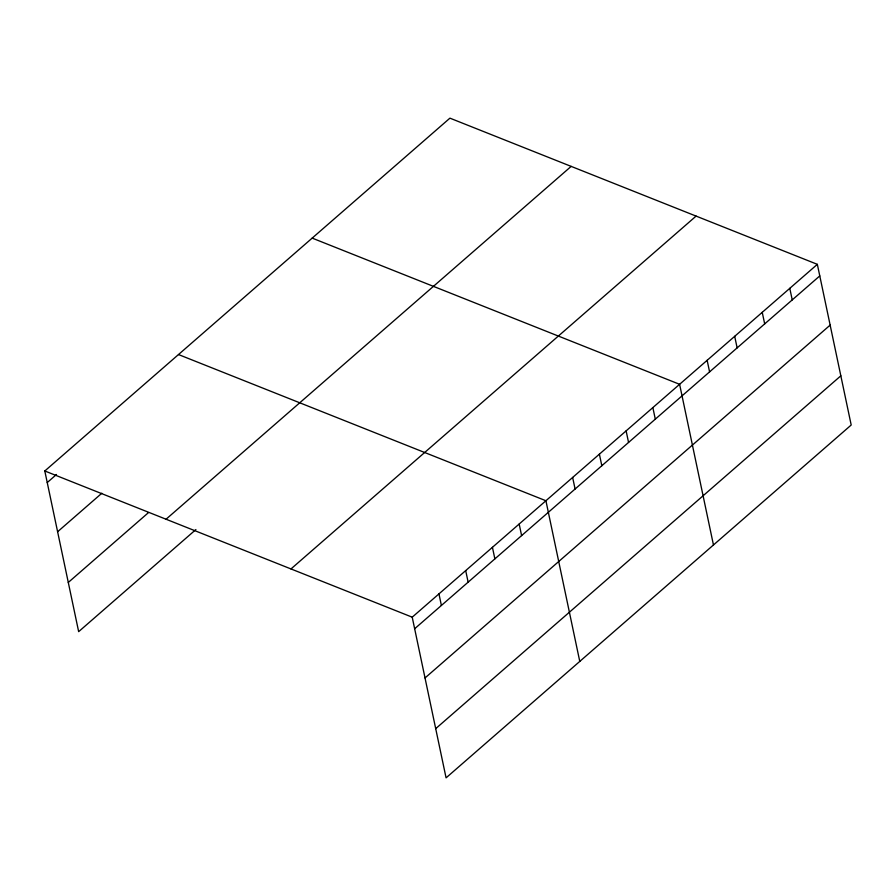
<?xml version="1.0" encoding="UTF-8"?>
<svg xmlns="http://www.w3.org/2000/svg" width="896" height="896" viewBox="0 0 896 896"><rect width="100%" height="100%" fill="white"/><g stroke="black" fill="none" stroke-linecap="round" stroke-linejoin="round"><path stroke-width="1.34" d="M44.8 470.982L449.926 118.149L817.342 264.342L851.2 425.018L446.074 777.851L412.216 617.176L44.8 470.982L78.658 631.658L195.899 529.547M47.242 482.552L56.493 474.488M57.602 531.754L101.83 493.237M68.286 582.456L148.501 512.59M166.051 519.232L571.166 166.387M290.976 568.938L696.091 216.093M412.216 617.176L817.342 264.342M414.658 628.746L819.773 275.912M425.029 677.947L830.144 325.114M435.714 728.65L840.829 375.816M312.178 238.112L679.605 384.306L713.462 544.981M178.494 354.547L545.91 500.741L579.768 661.416M789.79 288.333L792.232 299.902M762.238 312.334L764.68 323.893M734.698 336.325L737.128 347.883M707.146 360.315L709.587 371.885M652.859 407.59L655.301 419.16M626.125 430.886L628.555 442.445M599.39 454.171L601.821 465.73M572.645 477.456L575.086 489.026M519.176 524.026L521.606 535.595M492.43 547.322L494.872 558.88M465.696 570.606L468.138 582.176M438.962 593.891L441.392 605.461"/></g></svg>
